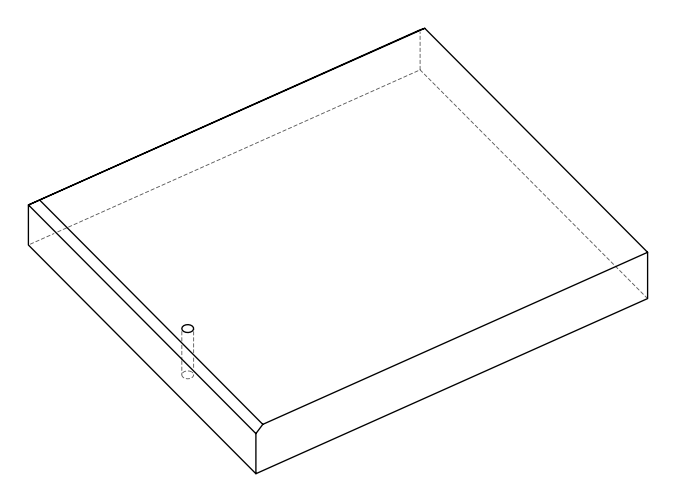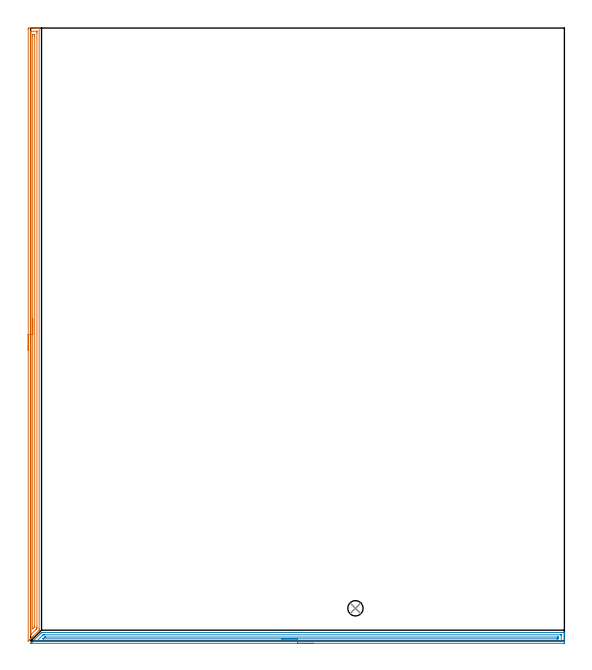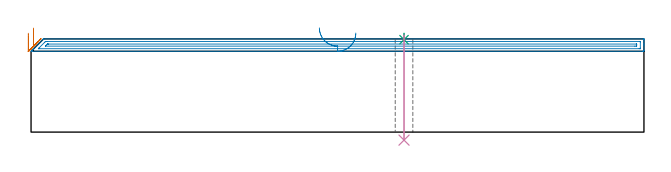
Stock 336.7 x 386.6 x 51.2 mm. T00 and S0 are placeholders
(PLAN: 4 operations, 2 tool changes, 17.8 min)
(1 AREA_MILL | FG_CHAMFER_SURFACE | UGT0205_001 | 9.39 min | 9199 mm3)
(2 AREA_MILL_1 | FG_CHAMFER_SURFACE_1 | UGT0205_001 | 8.18 min | 7680 mm3)
(3 SPOT_DRILL | STEP1HOLE | NXT0321_9005460120000 | 0.03 min | 1 mm3)
(4 DRILL_THROUGH_HOLE_INTO_CENTER | STEP1HOLE | UGT0301_492 | 0.23 min | 3765 mm3)
(TOOL UGT0205_001 | Chamfer Mill 20 x 3 x 45 deg. | D20 FL50 Z2)
(TOOL NXT0321_9005460120000 | NC Spot Drill, 142deg, 12mm, Carbide, Uncoated | D12 PA142 FL30 Z2)
(TOOL UGT0301_492 | Carbide Drill 9.7 mm | D9.7 PA118 FL87 Z2)
(OP 1 AREA_MILL)
G17 G21 G94 G90
T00 M6
G54
G17 G0 G90 X-1.5 Y183.253 S1061 M3
G43 Z61.2 H0
Z54.3
G94 G1 Y183.291 Z53.429 F250.
Y183.405 Z52.564
Y183.594 Z51.712
Y183.856 Z50.88
Y184.19 Z50.074
Y184.593 Z49.3
Y185.062 Z48.565
Y185.593 Z47.872
Y186.182 Z47.229
Y186.825 Z46.64
Y187.518 Z46.109
Y188.253 Z45.64
Y189.027 Z45.237
Y189.833 Z44.903
Y190.665 Z44.641
Y191.517 Z44.452
Y192.382 Z44.338
Y193.253 Z44.3
X-1.499 Y385.969 Z44.301
X-1.497 Y386.356
X-1.493 Y386.59 Z44.305
X-1.118 Y386.6 Z44.679
X2.388 Z48.183
X3.781 Z49.577
X4.141 Z49.936
X4.862 Z50.662
X5.086 Z50.885
X5.245 Y386.598 Z51.037
X5.397 Y386.59 Z51.189
X5.4 Y386.416 Z51.2
Y7.692
X5.398 Y6.8 Z51.198
X5.397 Y6.797 Z51.197
X1.512 Y2.911 Z47.308
X1.373 Y2.773 Z47.171
X1.215 Y2.615 Z47.013
X1.073 Y2.472 Z46.869
X0.926 Y2.326 Z46.724
X0.785 Y2.185 Z46.583
X0.635 Y2.034 Z46.43
X0.479 Y1.879 Z46.277
X0.356 Y1.756 Z46.153
X0.197 Y1.596 Z45.992
X0.032 Y1.432 Z45.83
X-0.241 Y1.159 Z45.557
X-0.415 Y0.985 Z45.382
X-0.988 Y0.413 Z44.812
X-1.118 Y0.283 Z44.681
X-1.339 Y0.062 Z44.46
X-1.493 Y-0.079 Z44.302
X-1.497 Y-0.08 Z44.299
X-1.499 Y0.148 Z44.301
X-1.5 Y193.253 Z44.3
X-0.085 Z45.715
Y384.022
X-0.079 Y384.585 Z45.721
X-0.022 Y384.59 Z45.778
X0.087 Y384.596 Z45.887
X0.225 Y384.599 Z46.025
X3.731 Z49.531
X3.919 Y384.594 Z49.719
X3.953 Y384.59 Z49.753
X3.979 Y384.583 Z49.779
X3.98 Y384.54 Z49.78
X3.984 Y384.341 Z49.784
X3.985 Y384.18 Z49.785
X3.986 Y383.445 Z49.786
X3.985 Y8.745 Z49.785
Y8.586
X3.98 Y7.856 Z49.78
X3.832 Y7.692 Z49.632
X3.549 Y7.402 Z49.349
X3.265 Y7.115 Z49.065
X3.108 Y6.958 Z48.908
X0.635 Y4.486 Z46.435
X0.264 Y4.115 Z46.064
X0.098 Y3.952 Z45.898
X0.006 Y3.863 Z45.806
X-0.072 Y3.791 Z45.728
X-0.079 Y3.949 Z45.721
X-0.082 Y4.115 Z45.718
X-0.085 Y4.587 Z45.715
Y4.85
Y193.253
X1.329 Z47.129
Y381.684
X1.332 Y382.392 Z47.132
X1.334 Y382.573 Z47.134
X1.339 Y382.591 Z47.139
X1.359 Y382.594 Z47.159
X1.41 Y382.597 Z47.21
X1.512 Y382.599 Z47.312
X2.188 Y382.596 Z47.988
X2.388 Y382.59 Z48.188
X2.565 Y382.57 Z48.365
X2.568 Y382.392 Z48.368
X2.57 Y382.206 Z48.37
X2.571 Y381.498 Z48.371
X2.572 Y381.311 Z48.372
X2.571 Y9.294 Z48.371
X2.57 Y9.106 Z48.37
X2.568 Y8.982 Z48.368
X2.565 Y8.886 Z48.365
X2.54 Y8.851 Z48.34
X2.388 Y8.69 Z48.188
X2.338 Y8.638 Z48.138
X1.452 Y7.752 Z47.252
X1.39 Y7.692 Z47.19
X1.362 Y7.673 Z47.162
X1.335 Y7.657 Z47.135
X1.333 Y7.692 Z47.133
X1.331 Y7.731 Z47.131
X1.33 Y7.878 Z47.13
X1.329 Y193.253 Z47.129
Y194.125 Z47.167
Y194.99 Z47.281
Y195.841 Z47.469
Y196.673 Z47.732
Y197.479 Z48.066
Y198.253 Z48.468
Y198.989 Z48.937
Y199.681 Z49.468
Y200.324 Z50.058
Y200.914 Z50.701
Y201.445 Z51.393
Y201.914 Z52.129
Y202.316 Z52.903
Y202.65 Z53.709
Y202.913 Z54.541
Y203.101 Z55.392
Y203.215 Z56.257
Y203.253 Z57.129
G0 Z61.2
M5
M2
(OP 2 AREA_MILL_1)
G17 G21 G94 G90
T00 M6
G54
G17 G0 G90 X178.4 Y-1.5 S1061 M3
G43 Z61.2 H0
Z54.4
G94 G1 X178.362 Z53.528 F250.
X178.248 Z52.664
X178.059 Z51.812
X177.797 Z50.98
X177.463 Z50.174
X177.06 Z49.4
X176.592 Z48.664
X176.06 Z47.972
X175.471 Z47.329
X174.828 Z46.74
X174.136 Z46.208
X173.4 Z45.74
X172.626 Z45.337
X171.82 Z45.003
X170.988 Z44.741
X170.136 Z44.552
X169.272 Z44.438
X168.4 Z44.4
X0.157
X0.11 Y-1.497 Z44.401
X0.118 Y-1.481 Z44.417
X0.44 Y-1.158 Z44.737
X0.592 Y-1.007 Z44.89
X0.73 Y-0.869 Z45.029
X0.877 Y-0.721 Z45.175
X1.019 Y-0.58 Z45.317
X1.178 Y-0.421 Z45.476
X1.314 Y-0.284 Z45.612
X6.605 Y5.006 Z50.906
X6.857 Y5.256 Z51.152
X6.905 Y5.296 Z51.19
X6.99 Y5.3 Z51.2
X336.517
X336.69 Y5.297 Z51.189
X336.697 Y5.162 Z51.055
X336.7 Y5.019 Z50.919
Y4.801 Z50.7
Y4.084 Z49.979
Y2.852 Z48.749
Y2.337 Z48.231
Y1.721 Z47.616
Y-0.9 Z44.997
X336.696 Y-1.158 Z44.739
X336.69 Y-1.493 Z44.404
X336.417 Y-1.497 Z44.402
X336.07 Y-1.5 Z44.4
X168.4
Y-0.086 Z45.814
X4.723
X4.307 Y-0.084 Z45.816
X4.101 Y-0.082 Z45.818
X3.989 Y-0.079 Z45.821
X4.039 Y-0.022 Z45.878
X4.114 Y0.059 Z45.959
X4.307 Y0.257 Z46.157
X7.569 Y3.518 Z49.418
X7.884 Y3.829 Z49.729
X7.94 Y3.879 Z49.779
X7.986 Y3.881 Z49.781
X8.09 Y3.883 Z49.783
X8.779 Y3.885 Z49.785
X8.982 Y3.886 Z49.786
X334.484 Y3.885 Z49.785
X334.639 Y3.884 Z49.784
X334.677 Y3.881 Z49.781
X334.689 Y3.879 Z49.779
X334.692 Y3.87 Z49.77
X334.696 Y3.836 Z49.736
X334.699 Y3.675 Z49.575
Y0.181 Z46.081
X334.695 Y0.044 Z45.944
X334.69 Y-0.064 Z45.836
X334.684 Y-0.08 Z45.82
X334.669 Y-0.081 Z45.819
X334.627 Y-0.083 Z45.817
X334.281 Y-0.085 Z45.815
X334.078 Y-0.086 Z45.814
X168.4
Y1.328 Z47.228
X8.022 Y1.329 Z47.229
X7.918 Y1.33 Z47.23
X7.884 Y1.332 Z47.232
X7.859 Y1.334 Z47.234
X7.868 Y1.357 Z47.257
X7.884 Y1.383 Z47.283
X7.924 Y1.424 Z47.324
X7.962 Y1.463 Z47.363
X8.837 Y2.337 Z48.237
X8.932 Y2.425 Z48.325
X8.97 Y2.459 Z48.359
X9.122 Y2.464 Z48.364
X9.397 Y2.47 Z48.37
X9.535 Y2.471 Z48.371
X332.493
X332.63 Y2.47 Z48.37
X332.669 Y2.467 Z48.367
X332.687 Y2.465 Z48.365
X332.69 Y2.457 Z48.357
X332.696 Y2.404 Z48.304
X332.698 Y2.337 Z48.237
X332.7 Y2.134 Z48.034
X332.696 Y1.463 Z47.363
X332.693 Y1.362 Z47.262
X332.69 Y1.341 Z47.241
X332.673 Y1.335 Z47.235
X332.627 Y1.332 Z47.232
X332.493 Y1.33 Z47.23
X331.736 Y1.328 Z47.228
X168.4
X167.528 Z47.266
X166.663 Z47.38
X165.812 Z47.569
X164.98 Z47.832
X164.174 Z48.165
X163.4 Z48.568
X162.664 Z49.037
X161.972 Z49.568
X161.329 Z50.157
X160.74 Z50.801
X160.208 Z51.493
X159.74 Z52.228
X159.337 Z53.002
X159.003 Z53.808
X158.741 Z54.64
X158.552 Z55.492
X158.438 Z56.357
X158.4 Z57.228
G0 Z61.2
M5
M2
(OP 3 SPOT_DRILL)
G17 G21 G94 G90
T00 M6
G54
G17 G0 G90 X204.9 Y20.6 S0 M3
G43 Z61.2 H0
G94 G81 G98 Z50.783 F250. R54.2
G80
M5
M2
(OP 4 DRILL_THROUGH_HOLE_INTO_CENTER)
G17 G21 G94 G90
T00 M6
G54
G17 G0 G90 X204.9 Y20.6 S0 M3
G43 Z61.2 H0
G94 G73 G98 Z-4.414 F250. Q9.269 R53.2
G80
M5
M2
